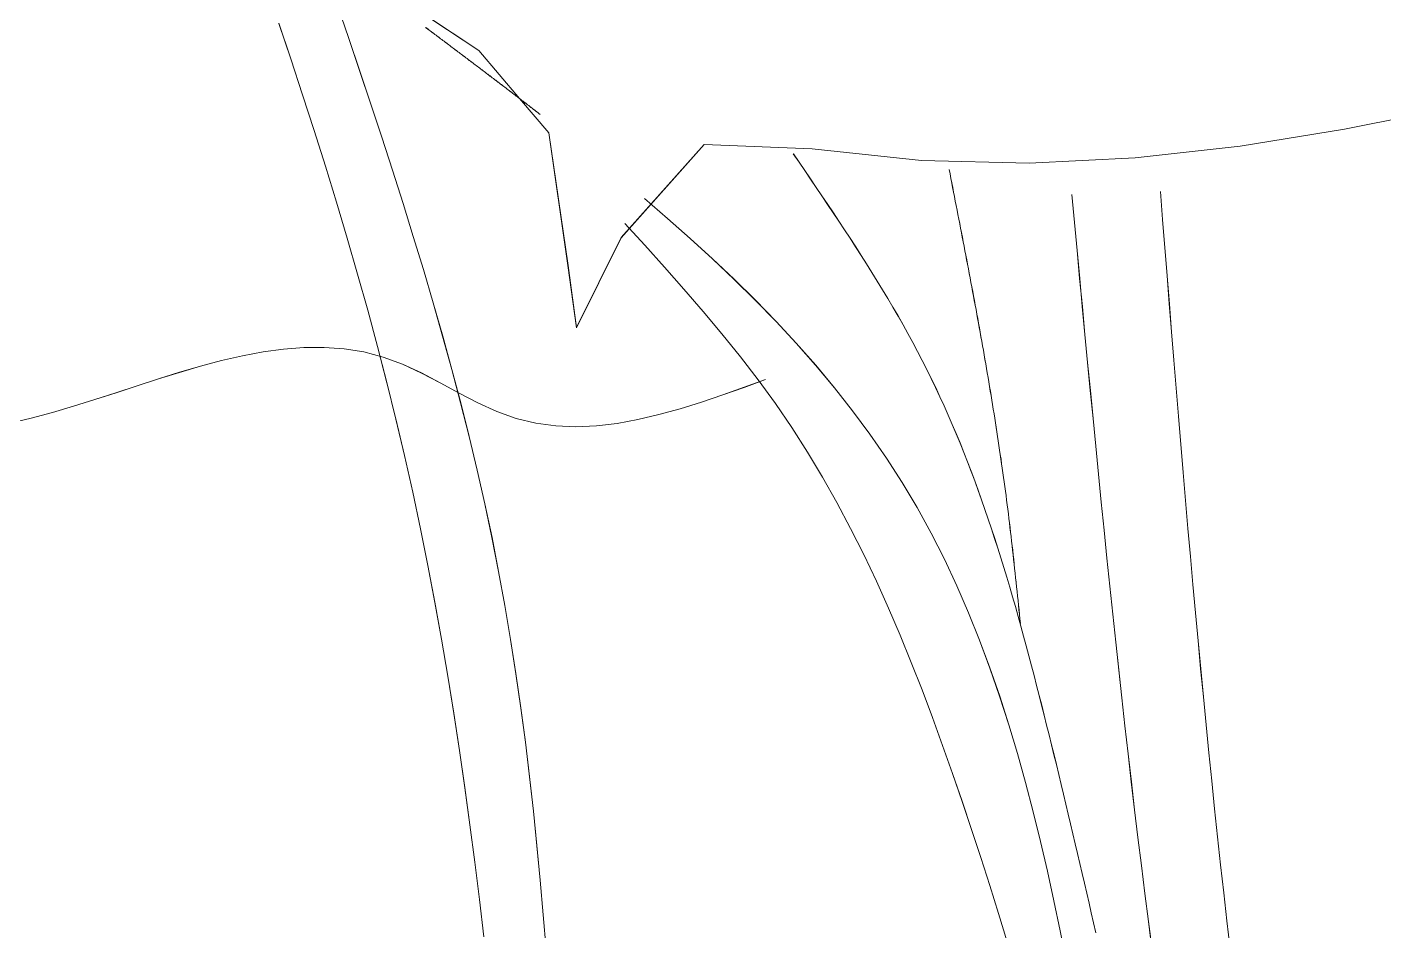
# Model space of a CAD drawing. Header units: centimetres. Extents: x 3695 to 5327, y 1631 to 2449.
# Drawn here: x 4562.48 to 4584.96, y 1981.52 to 1996.5 of the extents above; entities that cross this region are included whole.
import ezdxf

# ---------------------------------------------------------------- set-up
doc = ezdxf.new("R2010")
doc.units = ezdxf.units.CM
doc.layers.add('傢俱', color=7, linetype='Continuous', lineweight=15)

# ---------------------------------------------------------------- blocks, each defined once
blk = doc.blocks.new('沙發030')
for p, q in [((161.153, -183.214), (161.061, -182.715)), ((158.388, -183.336), (158.342, -182.871)), ((159.689, -183.347), (159.637, -182.884)), ((160.599, -183.339), (160.564, -183.174)), ((161.249, -183.712), (161.153, -183.214)), ((162.169, -183.517), (162.033, -183.048)), ((169.716, -183.619), (169.679, -183.044)), ((158.433, -183.8), (158.388, -183.336)), ((159.741, -183.811), (159.689, -183.347)), ((160.633, -183.503), (160.599, -183.339)), ((170.771, -183.889), (170.708, -183.268)), ((160.668, -183.667), (160.633, -183.503)), ((160.703, -183.832), (160.668, -183.667)), ((161.349, -184.208), (161.249, -183.712)), ((162.308, -183.985), (162.169, -183.517)), ((169.757, -184.193), (169.716, -183.619)), ((158.477, -184.265), (158.433, -183.8)), ((159.791, -184.275), (159.741, -183.811)), ((160.738, -183.996), (160.703, -183.832)), ((170.837, -184.508), (170.771, -183.889)), ((160.773, -184.161), (160.738, -183.996)), ((160.809, -184.325), (160.773, -184.161)), ((162.451, -184.452), (162.308, -183.985)), ((158.52, -184.729), (158.477, -184.265)), ((159.84, -184.739), (159.791, -184.275)), ((160.844, -184.49), (160.809, -184.325)), ((161.455, -184.702), (161.349, -184.208)), ((169.802, -184.766), (169.757, -184.193)), ((160.88, -184.654), (160.844, -184.49)), ((162.596, -184.92), (162.451, -184.452)), ((170.907, -185.128), (170.837, -184.508)), ((158.562, -185.194), (158.52, -184.729)), ((159.888, -185.202), (159.84, -184.739)), ((160.916, -184.819), (160.88, -184.654)), ((160.952, -184.983), (160.916, -184.819)), ((161.568, -185.193), (161.455, -184.702)), ((169.852, -185.339), (169.802, -184.766)), ((160.988, -185.148), (160.952, -184.983)), ((162.745, -185.387), (162.596, -184.92)), ((158.602, -185.659), (158.562, -185.194)), ((159.934, -185.666), (159.888, -185.202)), ((161.024, -185.312), (160.988, -185.148)), ((161.687, -185.681), (161.568, -185.193)), ((170.982, -185.747), (170.907, -185.128)), ((161.061, -185.477), (161.024, -185.312)), ((161.097, -185.641), (161.061, -185.477)), ((162.896, -185.853), (162.745, -185.387)), ((169.906, -185.912), (169.852, -185.339)), ((158.642, -186.124), (158.602, -185.659)), ((159.98, -186.13), (159.934, -185.666)), ((161.134, -185.806), (161.097, -185.641)), ((161.814, -186.165), (161.687, -185.681)), ((161.172, -185.97), (161.134, -185.806)), ((163.052, -186.318), (162.896, -185.853)), ((169.966, -186.483), (169.906, -185.912)), ((171.061, -186.365), (170.982, -185.747)), ((158.681, -186.589), (158.642, -186.124)), ((160.025, -186.594), (159.98, -186.13)), ((161.209, -186.135), (161.172, -185.97)), ((161.247, -186.299), (161.209, -186.135)), ((161.949, -186.645), (161.814, -186.165)), ((161.285, -186.464), (161.247, -186.299)), ((163.212, -186.782), (163.052, -186.318)), ((171.145, -186.982), (171.061, -186.365)), ((158.718, -187.055), (158.681, -186.589)), ((160.07, -187.058), (160.025, -186.594)), ((161.323, -186.629), (161.285, -186.464)), ((161.361, -186.793), (161.323, -186.629)), ((170.032, -187.053), (169.966, -186.483)), ((161.4, -186.958), (161.361, -186.793)), ((162.093, -187.12), (161.949, -186.645)), ((163.378, -187.244), (163.212, -186.782)), ((158.755, -187.52), (158.718, -187.055)), ((160.113, -187.522), (160.07, -187.058)), ((161.439, -187.122), (161.4, -186.958)), ((170.104, -187.623), (170.032, -187.053)), ((171.234, -187.598), (171.145, -186.982)), ((161.478, -187.287), (161.439, -187.122)), ((161.518, -187.451), (161.478, -187.287)), ((162.247, -187.59), (162.093, -187.12)), ((163.549, -187.703), (163.378, -187.244)), ((158.791, -187.986), (158.755, -187.52)), ((160.155, -187.986), (160.113, -187.522)), ((161.558, -187.616), (161.518, -187.451)), ((161.598, -187.78), (161.558, -187.616)), ((162.411, -188.054), (162.247, -187.59)), ((163.727, -188.159), (163.549, -187.703)), ((170.183, -188.191), (170.104, -187.623)), ((171.328, -188.213), (171.234, -187.598)), ((158.826, -188.451), (158.791, -187.986)), ((160.197, -188.45), (160.155, -187.986)), ((161.639, -187.945), (161.598, -187.78)), ((161.681, -188.109), (161.639, -187.945)), ((161.723, -188.272), (161.681, -188.109)), ((162.586, -188.511), (162.411, -188.054)), ((163.912, -188.611), (163.727, -188.159)), ((170.269, -188.757), (170.183, -188.191)), ((161.766, -188.436), (161.723, -188.272)), ((161.737, -188.395), (161.73, -188.319)), ((161.743, -188.471), (161.737, -188.395)), ((161.809, -188.6), (161.766, -188.436)), ((171.428, -188.827), (171.328, -188.213)), ((158.861, -188.917), (158.826, -188.451)), ((160.238, -188.915), (160.197, -188.45)), ((161.75, -188.547), (161.743, -188.471)), ((161.757, -188.623), (161.75, -188.547)), ((161.763, -188.699), (161.757, -188.623)), ((161.853, -188.763), (161.809, -188.6)), ((162.772, -188.962), (162.586, -188.511)), ((164.105, -189.059), (163.912, -188.611)), ((161.77, -188.775), (161.763, -188.699)), ((161.776, -188.851), (161.77, -188.775)), ((161.783, -188.927), (161.776, -188.851)), ((161.898, -188.926), (161.853, -188.763)), ((170.363, -189.322), (170.269, -188.757)), ((171.534, -189.44), (171.428, -188.827)), ((158.895, -189.383), (158.861, -188.917)), ((160.278, -189.379), (160.238, -188.915)), ((161.79, -189.003), (161.783, -188.927)), ((161.797, -189.079), (161.79, -189.003)), ((161.804, -189.155), (161.797, -189.079)), ((161.944, -189.089), (161.898, -188.926)), ((161.99, -189.251), (161.944, -189.089)), ((162.971, -189.406), (162.772, -188.962)), ((164.307, -189.502), (164.105, -189.059)), ((161.811, -189.231), (161.804, -189.155)), ((161.818, -189.307), (161.811, -189.231)), ((161.825, -189.382), (161.818, -189.307)), ((162.037, -189.413), (161.99, -189.251)), ((170.464, -189.886), (170.363, -189.322)), ((158.928, -189.849), (158.895, -189.383)), ((160.318, -189.843), (160.278, -189.379)), ((161.832, -189.458), (161.825, -189.382)), ((161.839, -189.534), (161.832, -189.458)), ((161.846, -189.61), (161.839, -189.534)), ((162.085, -189.575), (162.037, -189.413)), ((163.184, -189.841), (162.971, -189.406)), ((164.518, -189.94), (164.307, -189.502)), ((171.647, -190.051), (171.534, -189.44)), ((161.854, -189.686), (161.846, -189.61)), ((161.861, -189.762), (161.854, -189.686)), ((161.869, -189.838), (161.861, -189.762)), ((162.134, -189.737), (162.085, -189.575)), ((162.184, -189.898), (162.134, -189.737)), ((158.96, -190.314), (158.928, -189.849)), ((160.357, -190.307), (160.318, -189.843)), ((161.877, -189.913), (161.869, -189.838)), ((161.885, -189.989), (161.877, -189.913)), ((161.893, -190.065), (161.885, -189.989)), ((162.235, -190.058), (162.184, -189.898)), ((163.41, -190.269), (163.184, -189.841)), ((164.738, -190.372), (164.518, -189.94)), ((170.574, -190.448), (170.464, -189.886)), ((161.901, -190.141), (161.893, -190.065)), ((161.909, -190.216), (161.901, -190.141)), ((161.917, -190.292), (161.909, -190.216)), ((162.287, -190.219), (162.235, -190.058)), ((162.34, -190.378), (162.287, -190.219)), ((171.766, -190.661), (171.647, -190.051)), ((158.992, -190.78), (158.96, -190.314)), ((160.396, -190.771), (160.357, -190.307)), ((161.926, -190.368), (161.917, -190.292)), ((161.934, -190.444), (161.926, -190.368)), ((161.943, -190.519), (161.934, -190.444)), ((162.394, -190.538), (162.34, -190.378)), ((163.65, -190.687), (163.41, -190.269)), ((164.969, -190.798), (164.738, -190.372)), ((170.692, -191.009), (170.574, -190.448)), ((161.952, -190.595), (161.943, -190.519)), ((161.961, -190.67), (161.952, -190.595)), ((161.97, -190.746), (161.961, -190.67)), ((162.449, -190.697), (162.394, -190.538)), ((171.891, -191.269), (171.766, -190.661)), ((159.024, -191.246), (158.992, -190.78)), ((160.434, -191.236), (160.396, -190.771)), ((161.98, -190.822), (161.97, -190.746)), ((161.989, -190.897), (161.98, -190.822)), ((161.999, -190.973), (161.989, -190.897)), ((162.505, -190.855), (162.449, -190.697)), ((162.563, -191.013), (162.505, -190.855)), ((163.905, -191.097), (163.65, -190.687)), ((165.211, -191.217), (164.969, -190.798)), ((162.008, -191.048), (161.999, -190.973)), ((162.018, -191.124), (162.008, -191.048)), ((162.028, -191.2), (162.018, -191.124)), ((162.622, -191.17), (162.563, -191.013)), ((164.173, -191.498), (163.905, -191.097)), ((170.816, -191.568), (170.692, -191.009)), ((159.055, -191.713), (159.024, -191.246)), ((160.472, -191.7), (160.434, -191.236)), ((162.038, -191.275), (162.028, -191.2)), ((162.048, -191.351), (162.038, -191.275)), ((162.058, -191.426), (162.048, -191.351)), ((162.682, -191.327), (162.622, -191.17)), ((162.743, -191.483), (162.682, -191.327)), ((165.465, -191.628), (165.211, -191.217)), ((172.024, -191.876), (171.891, -191.269)), ((162.069, -191.502), (162.058, -191.426)), ((162.079, -191.577), (162.069, -191.502)), ((162.089, -191.652), (162.079, -191.577)), ((162.806, -191.638), (162.743, -191.483)), ((164.455, -191.89), (164.173, -191.498)), ((170.947, -192.125), (170.816, -191.568)), ((159.086, -192.179), (159.055, -191.713)), ((160.509, -192.164), (160.472, -191.7)), ((162.1, -191.728), (162.089, -191.652)), ((162.111, -191.803), (162.1, -191.728)), ((162.122, -191.879), (162.111, -191.803)), ((162.87, -191.793), (162.806, -191.638)), ((162.936, -191.947), (162.87, -191.793)), ((165.732, -192.032), (165.465, -191.628)), ((168.014, -191.802), (167.664, -191.878)), ((168.361, -191.745), (168.014, -191.802)), ((168.704, -191.71), (168.361, -191.745)), ((169.043, -191.7), (168.704, -191.71)), ((169.377, -191.718), (169.043, -191.7)), ((169.707, -191.768), (169.377, -191.718)), ((170.031, -191.852), (169.707, -191.768)), ((162.133, -191.954), (162.122, -191.879)), ((162.144, -192.03), (162.133, -191.954)), ((162.155, -192.105), (162.144, -192.03)), ((163.003, -192.1), (162.936, -191.947)), ((164.749, -192.276), (164.455, -191.89)), ((166.01, -192.427), (165.732, -192.032)), ((167.312, -191.97), (166.957, -192.074)), ((167.664, -191.878), (167.312, -191.97)), ((170.348, -191.973), (170.031, -191.852)), ((170.661, -192.123), (170.348, -191.973)), ((172.164, -192.481), (172.024, -191.876)), ((178.068, -191.987), (177.716, -192.076)), ((178.419, -191.91), (178.068, -191.987)), ((159.116, -192.645), (159.086, -192.179)), ((160.546, -192.628), (160.509, -192.164)), ((162.166, -192.18), (162.155, -192.105)), ((162.177, -192.256), (162.166, -192.18)), ((162.189, -192.331), (162.177, -192.256)), ((163.071, -192.253), (163.003, -192.1)), ((163.141, -192.405), (163.071, -192.253)), ((166.601, -192.188), (166.244, -192.308)), ((166.957, -192.074), (166.601, -192.188)), ((170.971, -192.29), (170.661, -192.123)), ((171.084, -192.682), (170.947, -192.125)), ((177.363, -192.174), (177.009, -192.279)), ((177.716, -192.076), (177.363, -192.174)), ((162.2, -192.406), (162.189, -192.331)), ((162.212, -192.482), (162.2, -192.406)), ((162.223, -192.557), (162.212, -192.482)), ((163.213, -192.556), (163.141, -192.405)), ((165.054, -192.654), (164.749, -192.276)), ((166.244, -192.308), (165.887, -192.431)), ((166.3, -192.816), (166.01, -192.427)), ((171.28, -192.464), (170.971, -192.29)), ((171.59, -192.632), (171.28, -192.464)), ((172.31, -193.085), (172.164, -192.481)), ((176.656, -192.387), (176.302, -192.497)), ((177.009, -192.279), (176.656, -192.387)), ((159.146, -193.111), (159.116, -192.645)), ((160.583, -193.093), (160.546, -192.628)), ((162.235, -192.632), (162.223, -192.557)), ((162.247, -192.708), (162.235, -192.632)), ((162.259, -192.783), (162.247, -192.708)), ((163.287, -192.707), (163.213, -192.556)), ((163.362, -192.857), (163.287, -192.707)), ((165.371, -193.025), (165.054, -192.654)), ((171.227, -193.237), (171.084, -192.682)), ((171.901, -192.783), (171.59, -192.632)), ((175.597, -192.708), (175.247, -192.805)), ((175.949, -192.605), (175.597, -192.708)), ((176.302, -192.497), (175.949, -192.605)), ((162.271, -192.858), (162.259, -192.783)), ((162.283, -192.933), (162.271, -192.858)), ((162.295, -193.009), (162.283, -192.933)), ((163.438, -193.006), (163.362, -192.857)), ((166.599, -193.199), (166.3, -192.816)), ((172.217, -192.906), (171.901, -192.783)), ((172.538, -192.996), (172.217, -192.906)), ((174.898, -192.891), (174.552, -192.966)), ((175.247, -192.805), (174.898, -192.891)), ((159.176, -193.577), (159.146, -193.111)), ((160.619, -193.557), (160.583, -193.093)), ((162.307, -193.084), (162.295, -193.009)), ((162.319, -193.159), (162.307, -193.084)), ((163.516, -193.154), (163.438, -193.006)), ((163.595, -193.302), (163.516, -193.154)), ((165.699, -193.389), (165.371, -193.025)), ((172.463, -193.688), (172.31, -193.085)), ((172.864, -193.054), (172.538, -192.996)), ((173.194, -193.083), (172.864, -193.054)), ((173.529, -193.086), (173.194, -193.083)), ((173.867, -193.066), (173.529, -193.086)), ((174.208, -193.025), (173.867, -193.066)), ((174.552, -192.966), (174.208, -193.025)), ((162.332, -193.234), (162.319, -193.159)), ((162.344, -193.31), (162.332, -193.234)), ((162.356, -193.385), (162.344, -193.31)), ((163.676, -193.449), (163.595, -193.302)), ((166.905, -193.576), (166.599, -193.199)), ((169.008, -193.342), (168.241, -194.822)), ((169.131, -194.373), (169.008, -193.342)), ((171.376, -193.791), (171.227, -193.237)), ((159.206, -194.044), (159.176, -193.577)), ((160.656, -194.021), (160.619, -193.557)), ((162.369, -193.46), (162.356, -193.385)), ((162.382, -193.535), (162.369, -193.46)), ((162.394, -193.61), (162.382, -193.535)), ((163.757, -193.595), (163.676, -193.449)), ((163.84, -193.741), (163.757, -193.595)), ((166.036, -193.748), (165.699, -193.389)), ((167.217, -193.95), (166.905, -193.576)), ((162.407, -193.686), (162.394, -193.61)), ((162.42, -193.761), (162.407, -193.686)), ((162.432, -193.836), (162.42, -193.761)), ((163.924, -193.886), (163.84, -193.741)), ((166.382, -194.101), (166.036, -193.748)), ((171.529, -194.345), (171.376, -193.791)), ((172.621, -194.289), (172.463, -193.688)), ((159.235, -194.51), (159.206, -194.044)), ((160.692, -194.486), (160.656, -194.021)), ((162.445, -193.911), (162.432, -193.836)), ((162.458, -193.986), (162.445, -193.911)), ((162.471, -194.061), (162.458, -193.986)), ((164.01, -194.031), (163.924, -193.886)), ((164.096, -194.176), (164.01, -194.031)), ((167.535, -194.321), (167.217, -193.95)), ((162.484, -194.137), (162.471, -194.061)), ((162.497, -194.212), (162.484, -194.137)), ((162.51, -194.287), (162.497, -194.212)), ((164.183, -194.32), (164.096, -194.176)), ((166.737, -194.448), (166.382, -194.101)), ((160.728, -194.95), (160.692, -194.486)), ((162.523, -194.362), (162.51, -194.287)), ((162.536, -194.437), (162.523, -194.362)), ((162.549, -194.512), (162.536, -194.437)), ((164.27, -194.463), (164.183, -194.32)), ((164.359, -194.607), (164.27, -194.463)), ((167.1, -194.791), (166.737, -194.448)), ((167.855, -194.689), (167.535, -194.321)), ((169.412, -196.579), (169.131, -194.373)), ((171.687, -194.897), (171.529, -194.345)), ((172.784, -194.888), (172.621, -194.289)), ((159.265, -194.976), (159.235, -194.51)), ((162.562, -194.587), (162.549, -194.512)), ((162.576, -194.663), (162.562, -194.587)), ((162.589, -194.738), (162.576, -194.663)), ((164.448, -194.749), (164.359, -194.607)), ((168.177, -195.057), (167.855, -194.689)), ((160.764, -195.414), (160.728, -194.95)), ((162.602, -194.813), (162.589, -194.738)), ((162.615, -194.888), (162.602, -194.813)), ((162.629, -194.963), (162.615, -194.888)), ((164.538, -194.892), (164.448, -194.749)), ((164.629, -195.034), (164.538, -194.892)), ((168.241, -194.822), (166.843, -196.346)), ((167.47, -195.129), (167.1, -194.791)), ((171.849, -195.449), (171.687, -194.897)), ((172.953, -195.487), (172.784, -194.888)), ((159.294, -195.442), (159.265, -194.976)), ((162.642, -195.038), (162.629, -194.963)), ((162.655, -195.113), (162.642, -195.038)), ((162.669, -195.188), (162.655, -195.113)), ((164.72, -195.176), (164.629, -195.034)), ((164.812, -195.318), (164.72, -195.176)), ((167.847, -195.463), (167.47, -195.129)), ((162.682, -195.263), (162.669, -195.188)), ((162.696, -195.338), (162.682, -195.263)), ((162.709, -195.414), (162.696, -195.338)), ((164.904, -195.46), (164.812, -195.318)), ((162.723, -195.489), (162.709, -195.414)), ((162.736, -195.564), (162.723, -195.489)), ((162.749, -195.639), (162.736, -195.564)), ((164.996, -195.601), (164.904, -195.46)), ((165.089, -195.743), (164.996, -195.601)), ((172.014, -196), (171.849, -195.449)), ((173.126, -196.084), (172.953, -195.487)), ((162.763, -195.714), (162.749, -195.639)), ((162.776, -195.789), (162.763, -195.714)), ((162.79, -195.864), (162.776, -195.789)), ((165.181, -195.884), (165.089, -195.743)), ((159.702, -196.005), (157.958, -196.172)), ((161.462, -195.946), (159.702, -196.005)), ((163.245, -196.018), (161.462, -195.946)), ((165.056, -196.244), (163.245, -196.018)), ((165.274, -196.025), (165.181, -195.884)), ((165.367, -196.166), (165.274, -196.025)), ((172.183, -196.55), (172.014, -196)), ((157.958, -196.172), (156.226, -196.425)), ((166.843, -196.346), (165.056, -196.244)), ((173.303, -196.681), (173.126, -196.084)), ((156.226, -196.425), (154.499, -196.742)), ((169.888, -197.153), (169.412, -196.579)), ((172.354, -197.1), (172.183, -196.55)), ((173.484, -197.277), (173.303, -196.681)), ((169.572, -196.902), (169.554, -196.887)), ((169.591, -196.916), (169.572, -196.902)), ((169.609, -196.931), (169.591, -196.916)), ((169.628, -196.946), (169.609, -196.931)), ((169.646, -196.961), (169.628, -196.946)), ((169.665, -196.976), (169.646, -196.961)), ((169.683, -196.991), (169.665, -196.976)), ((169.702, -197.005), (169.683, -196.991)), ((169.72, -197.02), (169.702, -197.005)), ((169.739, -197.035), (169.72, -197.02)), ((169.757, -197.05), (169.739, -197.035)), ((169.776, -197.065), (169.757, -197.05)), ((169.795, -197.08), (169.776, -197.065)), ((169.813, -197.094), (169.795, -197.08)), ((169.832, -197.109), (169.813, -197.094)), ((169.85, -197.124), (169.832, -197.109)), ((169.869, -197.139), (169.85, -197.124)), ((169.888, -197.153), (169.869, -197.139)), ((170.549, -197.961), (169.888, -197.153)), ((169.906, -197.168), (169.888, -197.153)), ((169.925, -197.183), (169.906, -197.168)), ((169.944, -197.198), (169.925, -197.183)), ((169.962, -197.213), (169.944, -197.198)), ((172.527, -197.649), (172.354, -197.1)), ((169.981, -197.227), (169.962, -197.213)), ((169.999, -197.242), (169.981, -197.227)), ((170.018, -197.257), (169.999, -197.242)), ((170.037, -197.272), (170.018, -197.257)), ((170.055, -197.286), (170.037, -197.272)), ((170.074, -197.301), (170.055, -197.286)), ((170.093, -197.316), (170.074, -197.301)), ((170.111, -197.331), (170.093, -197.316)), ((170.13, -197.345), (170.111, -197.331)), ((170.149, -197.36), (170.13, -197.345)), ((170.167, -197.375), (170.149, -197.36)), ((170.186, -197.39), (170.167, -197.375)), ((170.205, -197.404), (170.186, -197.39)), ((170.224, -197.419), (170.205, -197.404)), ((170.242, -197.434), (170.224, -197.419)), ((173.668, -197.872), (173.484, -197.277)), ((170.261, -197.449), (170.242, -197.434)), ((170.28, -197.463), (170.261, -197.449)), ((170.298, -197.478), (170.28, -197.463)), ((170.317, -197.493), (170.298, -197.478)), ((170.336, -197.507), (170.317, -197.493)), ((170.355, -197.522), (170.336, -197.507)), ((170.373, -197.537), (170.355, -197.522)), ((170.392, -197.552), (170.373, -197.537)), ((170.411, -197.566), (170.392, -197.552)), ((170.429, -197.581), (170.411, -197.566)), ((170.448, -197.596), (170.429, -197.581)), ((170.467, -197.61), (170.448, -197.596)), ((170.486, -197.625), (170.467, -197.61)), ((170.504, -197.64), (170.486, -197.625)), ((170.523, -197.654), (170.504, -197.64)), ((170.542, -197.669), (170.523, -197.654)), ((172.702, -198.198), (172.527, -197.649)), ((170.561, -197.684), (170.542, -197.669)), ((170.58, -197.699), (170.561, -197.684)), ((170.598, -197.713), (170.58, -197.699)), ((170.617, -197.728), (170.598, -197.713)), ((170.636, -197.743), (170.617, -197.728)), ((170.655, -197.757), (170.636, -197.743)), ((170.673, -197.772), (170.655, -197.757)), ((170.692, -197.787), (170.673, -197.772)), ((170.711, -197.801), (170.692, -197.787)), ((170.73, -197.816), (170.711, -197.801)), ((170.749, -197.831), (170.73, -197.816)), ((170.767, -197.845), (170.749, -197.831)), ((170.786, -197.86), (170.767, -197.845)), ((170.805, -197.875), (170.786, -197.86)), ((170.824, -197.889), (170.805, -197.875)), ((173.856, -198.466), (173.668, -197.872)), ((171.986, -198.948), (170.549, -197.961)), ((170.843, -197.904), (170.824, -197.889)), ((170.861, -197.919), (170.843, -197.904)), ((170.88, -197.933), (170.861, -197.919)), ((170.899, -197.948), (170.88, -197.933)), ((170.918, -197.963), (170.899, -197.948)), ((170.937, -197.977), (170.918, -197.963)), ((170.955, -197.992), (170.937, -197.977)), ((170.974, -198.007), (170.955, -197.992)), ((170.993, -198.021), (170.974, -198.007)), ((171.012, -198.036), (170.993, -198.021)), ((171.031, -198.051), (171.012, -198.036)), ((171.049, -198.065), (171.031, -198.051)), ((171.068, -198.08), (171.049, -198.065)), ((171.087, -198.095), (171.068, -198.08)), ((171.106, -198.109), (171.087, -198.095)), ((171.125, -198.124), (171.106, -198.109)), ((171.144, -198.139), (171.125, -198.124)), ((171.162, -198.153), (171.144, -198.139)), ((171.181, -198.168), (171.162, -198.153)), ((171.2, -198.182), (171.181, -198.168)), ((171.219, -198.197), (171.2, -198.182)), ((171.238, -198.212), (171.219, -198.197)), ((171.257, -198.226), (171.238, -198.212)), ((171.275, -198.241), (171.257, -198.226)), ((171.294, -198.256), (171.275, -198.241)), ((171.313, -198.27), (171.294, -198.256)), ((171.332, -198.285), (171.313, -198.27)), ((171.351, -198.3), (171.332, -198.285)), ((171.37, -198.314), (171.351, -198.3)), ((171.388, -198.329), (171.37, -198.314)), ((171.407, -198.344), (171.388, -198.329)), ((172.879, -198.747), (172.702, -198.198)), ((171.426, -198.358), (171.407, -198.344))]:
    blk.add_line(p, q)

msp = doc.modelspace()

# ---------------------------------------------------------------- linework, layer by layer
at = {"layer": '傢俱'}
for p, q in [((4568.514, 1997.074), (4569.966, 1996.11)), ((4567.625, 1996.858), (4567.81, 1996.312)), ((4566.652, 1996.562), (4566.849, 1995.971)), ((4569.083, 1996.493), (4569.102, 1996.479)), ((4569.102, 1996.479), (4569.122, 1996.465)), ((4569.122, 1996.465), (4569.141, 1996.45)), ((4569.141, 1996.45), (4569.16, 1996.436)), ((4569.16, 1996.436), (4569.179, 1996.422)), ((4569.179, 1996.422), (4569.198, 1996.407)), ((4569.198, 1996.407), (4569.217, 1996.393)), ((4569.217, 1996.393), (4569.236, 1996.379)), ((4569.236, 1996.379), (4569.255, 1996.364)), ((4569.255, 1996.364), (4569.274, 1996.35)), ((4569.274, 1996.35), (4569.293, 1996.336)), ((4567.81, 1996.312), (4567.994, 1995.766)), ((4569.293, 1996.336), (4569.312, 1996.321)), ((4569.312, 1996.321), (4569.331, 1996.307)), ((4569.331, 1996.307), (4569.35, 1996.293)), ((4569.35, 1996.293), (4569.369, 1996.278)), ((4569.369, 1996.278), (4569.388, 1996.264)), ((4569.388, 1996.264), (4569.408, 1996.25)), ((4569.408, 1996.25), (4569.427, 1996.235)), ((4569.427, 1996.235), (4569.446, 1996.221)), ((4569.446, 1996.221), (4569.465, 1996.207)), ((4569.465, 1996.207), (4569.484, 1996.192)), ((4569.484, 1996.192), (4569.503, 1996.178)), ((4569.503, 1996.178), (4569.522, 1996.163)), ((4569.522, 1996.163), (4569.541, 1996.149)), ((4569.541, 1996.149), (4569.56, 1996.135)), ((4569.56, 1996.135), (4569.579, 1996.12)), ((4566.849, 1995.971), (4567.043, 1995.379)), ((4569.579, 1996.12), (4569.598, 1996.106)), ((4569.598, 1996.106), (4569.617, 1996.092)), ((4569.617, 1996.092), (4569.636, 1996.077)), ((4569.636, 1996.077), (4569.655, 1996.063)), ((4569.655, 1996.063), (4569.674, 1996.049)), ((4569.674, 1996.049), (4569.693, 1996.034)), ((4569.693, 1996.034), (4569.712, 1996.02)), ((4569.712, 1996.02), (4569.731, 1996.006)), ((4569.731, 1996.006), (4569.75, 1995.991)), ((4569.75, 1995.991), (4569.769, 1995.977)), ((4569.769, 1995.977), (4569.788, 1995.962)), ((4569.788, 1995.962), (4569.807, 1995.948)), ((4569.807, 1995.948), (4569.826, 1995.934)), ((4569.826, 1995.934), (4569.845, 1995.919)), ((4569.845, 1995.919), (4569.865, 1995.905)), ((4569.865, 1995.905), (4569.884, 1995.891)), ((4569.966, 1996.11), (4570.641, 1995.314)), ((4567.994, 1995.766), (4568.176, 1995.22)), ((4569.884, 1995.891), (4569.903, 1995.876)), ((4569.903, 1995.876), (4569.922, 1995.862)), ((4569.922, 1995.862), (4569.941, 1995.847)), ((4569.941, 1995.847), (4569.96, 1995.833)), ((4569.96, 1995.833), (4569.979, 1995.819)), ((4569.979, 1995.819), (4569.998, 1995.804)), ((4569.998, 1995.804), (4570.017, 1995.79)), ((4570.017, 1995.79), (4570.036, 1995.776)), ((4570.036, 1995.776), (4570.055, 1995.761)), ((4570.055, 1995.761), (4570.073, 1995.747)), ((4570.073, 1995.747), (4570.092, 1995.732)), ((4570.092, 1995.732), (4570.111, 1995.718)), ((4570.111, 1995.718), (4570.13, 1995.704)), ((4570.13, 1995.704), (4570.149, 1995.689)), ((4570.149, 1995.689), (4570.168, 1995.675)), ((4570.168, 1995.675), (4570.187, 1995.66)), ((4570.187, 1995.66), (4570.206, 1995.646)), ((4570.206, 1995.646), (4570.225, 1995.631)), ((4570.225, 1995.631), (4570.244, 1995.617)), ((4570.244, 1995.617), (4570.263, 1995.603)), ((4570.263, 1995.603), (4570.282, 1995.588)), ((4570.282, 1995.588), (4570.301, 1995.574)), ((4570.301, 1995.574), (4570.32, 1995.559)), ((4570.32, 1995.559), (4570.339, 1995.545)), ((4570.339, 1995.545), (4570.358, 1995.531)), ((4570.358, 1995.531), (4570.377, 1995.516)), ((4570.377, 1995.516), (4570.396, 1995.502)), ((4570.396, 1995.502), (4570.415, 1995.487)), ((4570.415, 1995.487), (4570.433, 1995.473)), ((4570.433, 1995.473), (4570.452, 1995.458)), ((4570.452, 1995.458), (4570.471, 1995.444)), ((4567.043, 1995.379), (4567.234, 1994.786)), ((4570.471, 1995.444), (4570.49, 1995.429)), ((4570.49, 1995.429), (4570.509, 1995.415)), ((4570.509, 1995.415), (4570.528, 1995.401)), ((4570.528, 1995.401), (4570.547, 1995.386)), ((4570.547, 1995.386), (4570.566, 1995.372)), ((4570.566, 1995.372), (4570.585, 1995.357)), ((4570.585, 1995.357), (4570.603, 1995.343)), ((4570.603, 1995.343), (4570.622, 1995.328)), ((4570.622, 1995.328), (4570.641, 1995.314)), ((4570.641, 1995.314), (4570.66, 1995.299)), ((4570.641, 1995.314), (4571.126, 1994.747)), ((4570.66, 1995.299), (4570.679, 1995.285)), ((4570.679, 1995.285), (4570.698, 1995.27)), ((4570.698, 1995.27), (4570.717, 1995.256)), ((4570.717, 1995.256), (4570.735, 1995.241)), ((4570.735, 1995.241), (4570.754, 1995.227)), ((4570.754, 1995.227), (4570.773, 1995.212)), ((4568.176, 1995.22), (4568.356, 1994.673)), ((4570.773, 1995.212), (4570.792, 1995.198)), ((4570.792, 1995.198), (4570.811, 1995.183)), ((4570.811, 1995.183), (4570.829, 1995.169)), ((4570.829, 1995.169), (4570.848, 1995.154)), ((4570.848, 1995.154), (4570.867, 1995.14)), ((4570.867, 1995.14), (4570.886, 1995.125)), ((4570.886, 1995.125), (4570.905, 1995.111)), ((4570.905, 1995.111), (4570.923, 1995.096)), ((4570.923, 1995.096), (4570.942, 1995.082)), ((4570.942, 1995.082), (4570.961, 1995.067)), ((4570.961, 1995.067), (4570.98, 1995.052)), ((4584.313, 1994.807), (4586.035, 1995.151)), ((4567.234, 1994.786), (4567.421, 1994.192)), ((4582.585, 1994.526), (4584.313, 1994.807)), ((4568.356, 1994.673), (4568.534, 1994.126)), ((4571.126, 1994.747), (4571.442, 1992.546)), ((4572.326, 1993.009), (4573.698, 1994.556)), ((4573.698, 1994.556), (4575.487, 1994.483)), ((4575.177, 1994.4), (4575.272, 1994.26)), ((4575.487, 1994.483), (4577.301, 1994.286)), ((4579.085, 1994.243), (4580.844, 1994.33)), ((4580.844, 1994.33), (4582.585, 1994.526)), ((4567.421, 1994.192), (4567.604, 1993.598)), ((4568.534, 1994.126), (4568.708, 1993.577)), ((4575.272, 1994.26), (4575.367, 1994.12)), ((4575.367, 1994.12), (4575.462, 1993.981)), ((4577.301, 1994.286), (4579.085, 1994.243)), ((4577.759, 1994.139), (4577.774, 1994.065)), ((4575.462, 1993.981), (4575.557, 1993.841)), ((4577.774, 1994.065), (4577.788, 1993.99)), ((4577.788, 1993.99), (4577.803, 1993.915)), ((4577.803, 1993.915), (4577.818, 1993.84)), ((4572.709, 1993.657), (4573.091, 1993.329)), ((4575.557, 1993.841), (4575.652, 1993.701)), ((4575.652, 1993.701), (4575.746, 1993.561)), ((4577.818, 1993.84), (4577.832, 1993.765)), ((4577.832, 1993.765), (4577.847, 1993.69)), ((4577.847, 1993.69), (4577.862, 1993.615)), ((4579.792, 1993.722), (4579.835, 1993.259)), ((4581.261, 1993.774), (4581.298, 1993.309)), ((4567.604, 1993.598), (4567.782, 1993.002)), ((4568.708, 1993.577), (4568.879, 1993.029)), ((4575.746, 1993.561), (4575.84, 1993.42)), ((4577.862, 1993.615), (4577.876, 1993.541)), ((4577.876, 1993.541), (4577.891, 1993.466)), ((4577.891, 1993.466), (4577.905, 1993.391)), ((4572.386, 1993.245), (4572.714, 1992.883)), ((4573.091, 1993.329), (4573.466, 1992.997)), ((4575.84, 1993.42), (4575.933, 1993.28)), ((4575.933, 1993.28), (4576.026, 1993.139)), ((4577.905, 1993.391), (4577.92, 1993.316)), ((4577.92, 1993.316), (4577.935, 1993.241)), ((4577.935, 1993.241), (4577.949, 1993.166)), ((4579.835, 1993.259), (4579.879, 1992.795)), ((4581.298, 1993.309), (4581.335, 1992.843)), ((4567.782, 1993.002), (4567.955, 1992.405)), ((4568.879, 1993.029), (4569.045, 1992.479)), ((4571.582, 1991.517), (4572.326, 1993.009)), ((4573.466, 1992.997), (4573.835, 1992.66)), ((4576.026, 1993.139), (4576.119, 1992.998)), ((4576.119, 1992.998), (4576.21, 1992.857)), ((4577.949, 1993.166), (4577.964, 1993.091)), ((4577.964, 1993.091), (4577.978, 1993.016)), ((4577.978, 1993.016), (4577.993, 1992.941)), ((4572.714, 1992.883), (4573.04, 1992.519)), ((4576.21, 1992.857), (4576.301, 1992.715)), ((4577.993, 1992.941), (4578.007, 1992.867)), ((4578.007, 1992.867), (4578.021, 1992.792)), ((4578.021, 1992.792), (4578.036, 1992.717)), ((4579.879, 1992.795), (4579.923, 1992.331)), ((4581.335, 1992.843), (4581.372, 1992.377)), ((4571.442, 1992.546), (4571.582, 1991.517)), ((4573.835, 1992.66), (4574.195, 1992.318)), ((4576.301, 1992.715), (4576.391, 1992.573)), ((4576.391, 1992.573), (4576.481, 1992.43)), ((4578.036, 1992.717), (4578.05, 1992.642)), ((4578.05, 1992.642), (4578.064, 1992.567)), ((4578.064, 1992.567), (4578.079, 1992.492)), ((4567.955, 1992.405), (4568.123, 1991.806)), ((4569.045, 1992.479), (4569.208, 1991.928)), ((4573.04, 1992.519), (4573.363, 1992.154)), ((4574.195, 1992.318), (4574.547, 1991.971)), ((4576.481, 1992.43), (4576.569, 1992.287)), ((4578.079, 1992.492), (4578.093, 1992.417)), ((4578.093, 1992.417), (4578.107, 1992.342)), ((4578.107, 1992.342), (4578.121, 1992.267)), ((4579.923, 1992.331), (4579.966, 1991.868)), ((4581.372, 1992.377), (4581.409, 1991.911)), ((4573.363, 1992.154), (4573.681, 1991.785)), ((4576.569, 1992.287), (4576.657, 1992.144)), ((4576.657, 1992.144), (4576.743, 1992)), ((4578.121, 1992.267), (4578.135, 1992.192)), ((4578.135, 1992.192), (4578.149, 1992.117)), ((4578.149, 1992.117), (4578.163, 1992.042)), ((4569.208, 1991.928), (4569.365, 1991.376)), ((4574.547, 1991.971), (4574.89, 1991.618)), ((4576.743, 1992), (4576.828, 1991.855)), ((4576.828, 1991.855), (4576.912, 1991.71)), ((4578.163, 1992.042), (4578.177, 1991.967)), ((4578.177, 1991.967), (4578.191, 1991.892)), ((4578.191, 1991.892), (4578.205, 1991.817)), ((4579.966, 1991.868), (4580.01, 1991.404)), ((4581.409, 1991.911), (4581.447, 1991.446)), ((4568.123, 1991.806), (4568.285, 1991.207)), ((4573.681, 1991.785), (4573.994, 1991.413)), ((4576.912, 1991.71), (4576.995, 1991.564)), ((4578.205, 1991.817), (4578.219, 1991.742)), ((4578.219, 1991.742), (4578.232, 1991.667)), ((4578.232, 1991.667), (4578.246, 1991.592)), ((4573.994, 1991.413), (4574.299, 1991.035)), ((4574.89, 1991.618), (4575.224, 1991.259)), ((4576.995, 1991.564), (4577.077, 1991.418)), ((4577.077, 1991.418), (4577.157, 1991.271)), ((4578.246, 1991.592), (4578.26, 1991.517)), ((4578.26, 1991.517), (4578.273, 1991.442)), ((4578.273, 1991.442), (4578.287, 1991.367)), ((4580.01, 1991.404), (4580.055, 1990.941)), ((4581.447, 1991.446), (4581.484, 1990.98)), ((4566.729, 1991.162), (4567.066, 1991.188)), ((4567.066, 1991.188), (4567.401, 1991.19)), ((4567.401, 1991.19), (4567.731, 1991.166)), ((4568.285, 1991.207), (4568.441, 1990.605)), ((4569.365, 1991.376), (4569.517, 1990.823)), ((4575.224, 1991.259), (4575.547, 1990.893)), ((4577.157, 1991.271), (4577.236, 1991.123)), ((4578.287, 1991.367), (4578.3, 1991.292)), ((4578.3, 1991.292), (4578.313, 1991.217)), ((4578.313, 1991.217), (4578.327, 1991.142)), ((4565.353, 1990.879), (4565.7, 1990.971)), ((4565.7, 1990.971), (4566.045, 1991.051)), ((4566.045, 1991.051), (4566.388, 1991.115)), ((4566.388, 1991.115), (4566.729, 1991.162)), ((4567.731, 1991.166), (4568.058, 1991.114)), ((4568.058, 1991.114), (4568.381, 1991.029)), ((4568.381, 1991.029), (4568.698, 1990.911)), ((4574.299, 1991.035), (4574.594, 1990.651)), ((4577.236, 1991.123), (4577.313, 1990.975)), ((4577.313, 1990.975), (4577.389, 1990.825)), ((4578.327, 1991.142), (4578.34, 1991.067)), ((4578.34, 1991.067), (4578.353, 1990.992)), ((4578.353, 1990.992), (4578.366, 1990.917)), ((4581.484, 1990.98), (4581.522, 1990.515)), ((4564.654, 1990.667), (4565.004, 1990.776)), ((4565.004, 1990.776), (4565.353, 1990.879)), ((4568.698, 1990.911), (4569.013, 1990.765)), ((4569.013, 1990.765), (4569.325, 1990.602)), ((4569.517, 1990.823), (4569.663, 1990.269)), ((4575.547, 1990.893), (4575.859, 1990.52)), ((4577.389, 1990.825), (4577.463, 1990.675)), ((4578.366, 1990.917), (4578.379, 1990.842)), ((4578.379, 1990.842), (4578.392, 1990.767)), ((4578.392, 1990.767), (4578.404, 1990.692)), ((4580.055, 1990.941), (4580.099, 1990.477)), ((4563.951, 1990.438), (4564.303, 1990.554)), ((4564.303, 1990.554), (4564.654, 1990.667)), ((4568.441, 1990.605), (4568.59, 1990.003)), ((4569.325, 1990.602), (4569.636, 1990.433)), ((4574.008, 1990.402), (4574.363, 1990.527)), ((4574.363, 1990.527), (4574.718, 1990.656)), ((4574.594, 1990.651), (4574.879, 1990.26)), ((4575.859, 1990.52), (4576.159, 1990.139)), ((4577.463, 1990.675), (4577.536, 1990.524)), ((4577.536, 1990.524), (4577.607, 1990.373)), ((4578.404, 1990.692), (4578.417, 1990.617)), ((4578.417, 1990.617), (4578.43, 1990.541)), ((4578.43, 1990.541), (4578.442, 1990.466)), ((4581.522, 1990.515), (4581.561, 1990.049)), ((4563.248, 1990.214), (4563.599, 1990.324)), ((4563.599, 1990.324), (4563.951, 1990.438)), ((4569.636, 1990.433), (4569.949, 1990.271)), ((4573.301, 1990.172), (4573.653, 1990.282)), ((4573.653, 1990.282), (4574.008, 1990.402)), ((4577.607, 1990.373), (4577.677, 1990.22)), ((4578.442, 1990.466), (4578.455, 1990.391)), ((4578.455, 1990.391), (4578.467, 1990.316)), ((4578.467, 1990.316), (4578.479, 1990.241)), ((4580.099, 1990.477), (4580.144, 1990.013)), ((4562.545, 1990.015), (4562.896, 1990.11)), ((4562.896, 1990.11), (4563.248, 1990.214)), ((4569.663, 1990.269), (4569.803, 1989.714)), ((4569.949, 1990.271), (4570.264, 1990.126)), ((4570.264, 1990.126), (4570.584, 1990.011)), ((4572.601, 1989.993), (4572.95, 1990.075)), ((4572.95, 1990.075), (4573.301, 1990.172)), ((4574.879, 1990.26), (4575.152, 1989.861)), ((4576.159, 1990.139), (4576.447, 1989.751)), ((4577.677, 1990.22), (4577.745, 1990.067)), ((4577.745, 1990.067), (4577.811, 1989.914)), ((4578.479, 1990.241), (4578.491, 1990.165)), ((4578.491, 1990.165), (4578.504, 1990.09)), ((4578.504, 1990.09), (4578.516, 1990.015)), ((4562.196, 1989.933), (4562.545, 1990.015)), ((4568.59, 1990.003), (4568.733, 1989.398)), ((4570.584, 1990.011), (4570.909, 1989.932)), ((4570.909, 1989.932), (4571.239, 1989.887)), ((4571.239, 1989.887), (4571.574, 1989.874)), ((4571.574, 1989.874), (4571.913, 1989.89)), ((4571.913, 1989.89), (4572.256, 1989.931)), ((4572.256, 1989.931), (4572.601, 1989.993)), ((4575.152, 1989.861), (4575.413, 1989.454)), ((4577.811, 1989.914), (4577.877, 1989.759)), ((4578.516, 1990.015), (4578.527, 1989.94)), ((4578.527, 1989.94), (4578.539, 1989.864)), ((4578.539, 1989.864), (4578.551, 1989.789)), ((4580.144, 1990.013), (4580.189, 1989.55)), ((4581.561, 1990.049), (4581.599, 1989.583)), ((4569.803, 1989.714), (4569.937, 1989.157)), ((4576.447, 1989.751), (4576.722, 1989.354)), ((4577.877, 1989.759), (4577.941, 1989.604)), ((4577.941, 1989.604), (4578.003, 1989.449)), ((4578.551, 1989.789), (4578.562, 1989.714)), ((4578.562, 1989.714), (4578.574, 1989.639)), ((4578.574, 1989.639), (4578.585, 1989.563)), ((4568.733, 1989.398), (4568.869, 1988.792)), ((4575.413, 1989.454), (4575.662, 1989.039)), ((4578.003, 1989.449), (4578.065, 1989.292)), ((4578.585, 1989.563), (4578.596, 1989.488)), ((4578.596, 1989.488), (4578.607, 1989.412)), ((4578.607, 1989.412), (4578.618, 1989.337)), ((4580.189, 1989.55), (4580.235, 1989.086)), ((4581.599, 1989.583), (4581.638, 1989.118)), ((4569.937, 1989.157), (4570.063, 1988.598)), ((4576.722, 1989.354), (4576.983, 1988.949)), ((4578.065, 1989.292), (4578.125, 1989.135)), ((4578.618, 1989.337), (4578.629, 1989.262)), ((4578.629, 1989.262), (4578.64, 1989.186)), ((4578.64, 1989.186), (4578.651, 1989.111)), ((4575.662, 1989.039), (4575.9, 1988.617)), ((4576.983, 1988.949), (4577.23, 1988.535)), ((4578.125, 1989.135), (4578.184, 1988.978)), ((4578.184, 1988.978), (4578.241, 1988.82)), ((4578.651, 1989.111), (4578.661, 1989.035)), ((4578.661, 1989.035), (4578.672, 1988.96)), ((4578.672, 1988.96), (4578.682, 1988.884)), ((4580.235, 1989.086), (4580.281, 1988.623)), ((4581.638, 1989.118), (4581.678, 1988.653)), ((4568.869, 1988.792), (4568.998, 1988.184)), ((4578.241, 1988.82), (4578.298, 1988.662)), ((4578.682, 1988.884), (4578.692, 1988.809)), ((4578.692, 1988.809), (4578.702, 1988.733)), ((4578.702, 1988.733), (4578.712, 1988.658)), ((4570.063, 1988.598), (4570.182, 1988.038)), ((4575.9, 1988.617), (4576.127, 1988.188)), ((4577.23, 1988.535), (4577.463, 1988.111)), ((4578.298, 1988.662), (4578.353, 1988.503)), ((4578.353, 1988.503), (4578.408, 1988.343)), ((4578.712, 1988.658), (4578.722, 1988.582)), ((4578.722, 1988.582), (4578.731, 1988.507)), ((4578.731, 1988.507), (4578.741, 1988.431)), ((4580.281, 1988.623), (4580.328, 1988.159)), ((4581.678, 1988.653), (4581.718, 1988.187)), ((4578.408, 1988.343), (4578.461, 1988.184)), ((4578.741, 1988.431), (4578.75, 1988.356)), ((4578.75, 1988.356), (4578.759, 1988.28)), ((4578.759, 1988.28), (4578.768, 1988.204)), ((4568.998, 1988.184), (4569.12, 1987.574)), ((4570.182, 1988.038), (4570.293, 1987.476)), ((4576.127, 1988.188), (4576.345, 1987.754)), ((4577.463, 1988.111), (4577.682, 1987.679)), ((4578.461, 1988.184), (4578.514, 1988.023)), ((4578.768, 1988.204), (4578.777, 1988.129)), ((4578.777, 1988.129), (4578.786, 1988.053)), ((4578.786, 1988.053), (4578.795, 1987.977)), ((4580.328, 1988.159), (4580.375, 1987.696)), ((4581.718, 1988.187), (4581.759, 1987.722)), ((4578.514, 1988.023), (4578.565, 1987.863)), ((4578.565, 1987.863), (4578.616, 1987.702)), ((4578.795, 1987.977), (4578.803, 1987.901)), ((4578.803, 1987.901), (4578.812, 1987.826)), ((4578.812, 1987.826), (4578.82, 1987.75)), ((4576.345, 1987.754), (4576.554, 1987.314)), ((4577.682, 1987.679), (4577.888, 1987.239)), ((4578.616, 1987.702), (4578.666, 1987.54)), ((4578.82, 1987.75), (4578.829, 1987.674)), ((4578.829, 1987.674), (4578.837, 1987.599)), ((4578.837, 1987.599), (4578.845, 1987.523)), ((4580.375, 1987.696), (4580.423, 1987.232)), ((4581.759, 1987.722), (4581.8, 1987.257)), ((4569.12, 1987.574), (4569.236, 1986.963)), ((4570.293, 1987.476), (4570.396, 1986.912)), ((4578.666, 1987.54), (4578.715, 1987.379)), ((4578.715, 1987.379), (4578.763, 1987.217)), ((4578.845, 1987.523), (4578.854, 1987.447)), ((4578.854, 1987.447), (4578.862, 1987.371)), ((4578.862, 1987.371), (4578.87, 1987.295)), ((4576.554, 1987.314), (4576.754, 1986.869)), ((4577.888, 1987.239), (4578.082, 1986.791)), ((4578.763, 1987.217), (4578.81, 1987.054)), ((4578.87, 1987.295), (4578.878, 1987.22)), ((4578.878, 1987.22), (4578.886, 1987.144)), ((4578.886, 1987.144), (4578.894, 1987.068)), ((4580.423, 1987.232), (4580.471, 1986.769)), ((4581.8, 1987.257), (4581.842, 1986.792)), ((4569.236, 1986.963), (4569.346, 1986.351)), ((4570.396, 1986.912), (4570.491, 1986.347)), ((4578.81, 1987.054), (4578.857, 1986.892)), ((4578.894, 1987.068), (4578.901, 1986.992)), ((4578.901, 1986.992), (4578.909, 1986.916)), ((4578.909, 1986.916), (4578.917, 1986.84)), ((4576.754, 1986.869), (4576.946, 1986.42)), ((4578.082, 1986.791), (4578.265, 1986.336)), ((4578.857, 1986.892), (4578.903, 1986.729)), ((4578.903, 1986.729), (4578.949, 1986.566)), ((4578.917, 1986.84), (4578.925, 1986.765)), ((4578.925, 1986.765), (4578.933, 1986.689)), ((4578.933, 1986.689), (4578.941, 1986.613)), ((4580.471, 1986.769), (4580.521, 1986.305)), ((4581.842, 1986.792), (4581.885, 1986.327)), ((4578.949, 1986.566), (4578.993, 1986.403)), ((4569.346, 1986.351), (4569.45, 1985.738)), ((4570.491, 1986.347), (4570.579, 1985.781)), ((4576.946, 1986.42), (4577.132, 1985.967)), ((4578.265, 1986.336), (4578.436, 1985.875)), ((4578.993, 1986.403), (4579.037, 1986.24)), ((4579.037, 1986.24), (4579.081, 1986.076)), ((4580.521, 1986.305), (4580.571, 1985.842)), ((4581.885, 1986.327), (4581.928, 1985.862)), ((4579.081, 1986.076), (4579.124, 1985.912)), ((4570.579, 1985.781), (4570.66, 1985.212)), ((4577.132, 1985.967), (4577.311, 1985.511)), ((4578.436, 1985.875), (4578.597, 1985.408)), ((4579.124, 1985.912), (4579.167, 1985.749)), ((4580.571, 1985.842), (4580.621, 1985.379)), ((4581.928, 1985.862), (4581.973, 1985.397)), ((4569.45, 1985.738), (4569.549, 1985.123)), ((4579.167, 1985.749), (4579.209, 1985.585)), ((4579.209, 1985.585), (4579.251, 1985.421)), ((4577.311, 1985.511), (4577.483, 1985.052)), ((4578.597, 1985.408), (4578.749, 1984.935)), ((4579.251, 1985.421), (4579.293, 1985.257)), ((4580.621, 1985.379), (4580.673, 1984.916)), ((4581.973, 1985.397), (4582.018, 1984.932)), ((4569.549, 1985.123), (4569.643, 1984.507)), ((4570.66, 1985.212), (4570.736, 1984.643)), ((4579.293, 1985.257), (4579.334, 1985.093)), ((4577.483, 1985.052), (4577.651, 1984.591)), ((4578.749, 1984.935), (4578.892, 1984.458)), ((4579.334, 1985.093), (4579.375, 1984.929)), ((4579.375, 1984.929), (4579.416, 1984.765)), ((4580.673, 1984.916), (4580.726, 1984.452)), ((4582.018, 1984.932), (4582.064, 1984.468)), ((4579.416, 1984.765), (4579.457, 1984.601)), ((4569.643, 1984.507), (4569.732, 1983.891)), ((4570.736, 1984.643), (4570.805, 1984.073)), ((4577.651, 1984.591), (4577.814, 1984.128)), ((4578.892, 1984.458), (4579.027, 1983.976)), ((4579.457, 1984.601), (4579.497, 1984.437)), ((4579.497, 1984.437), (4579.537, 1984.273)), ((4580.726, 1984.452), (4580.779, 1983.989)), ((4582.064, 1984.468), (4582.111, 1984.004)), ((4579.537, 1984.273), (4579.577, 1984.109)), ((4570.805, 1984.073), (4570.869, 1983.502)), ((4577.814, 1984.128), (4577.974, 1983.664)), ((4579.577, 1984.109), (4579.617, 1983.945)), ((4580.779, 1983.989), (4580.834, 1983.526)), ((4582.111, 1984.004), (4582.159, 1983.539)), ((4569.732, 1983.891), (4569.817, 1983.273)), ((4579.027, 1983.976), (4579.154, 1983.49)), ((4579.617, 1983.945), (4579.656, 1983.781)), ((4579.656, 1983.781), (4579.695, 1983.617)), ((4577.974, 1983.664), (4578.13, 1983.2)), ((4579.695, 1983.617), (4579.734, 1983.453)), ((4582.159, 1983.539), (4582.208, 1983.075)), ((4570.869, 1983.502), (4570.927, 1982.93)), ((4579.154, 1983.49), (4579.274, 1983)), ((4579.734, 1983.453), (4579.773, 1983.29)), ((4580.834, 1983.526), (4580.889, 1983.063)), ((4569.817, 1983.273), (4569.897, 1982.655)), ((4578.13, 1983.2), (4578.283, 1982.735)), ((4579.773, 1983.29), (4579.812, 1983.126)), ((4579.812, 1983.126), (4579.85, 1982.962)), ((4570.927, 1982.93), (4570.982, 1982.357)), ((4579.274, 1983), (4579.388, 1982.508)), ((4579.85, 1982.962), (4579.889, 1982.798)), ((4580.889, 1983.063), (4580.945, 1982.6)), ((4582.208, 1983.075), (4582.259, 1982.611)), ((4569.897, 1982.655), (4569.973, 1982.036)), ((4578.283, 1982.735), (4578.433, 1982.269)), ((4579.889, 1982.798), (4579.927, 1982.634)), ((4579.927, 1982.634), (4579.965, 1982.47)), ((4579.388, 1982.508), (4579.497, 1982.014)), ((4579.965, 1982.47), (4580.003, 1982.306)), ((4580.945, 1982.6), (4581.003, 1982.137)), ((4582.259, 1982.611), (4582.31, 1982.148)), ((4570.982, 1982.357), (4571.032, 1981.783)), ((4578.433, 1982.269), (4578.58, 1981.804)), ((4580.003, 1982.306), (4580.04, 1982.143)), ((4569.973, 1982.036), (4570.046, 1981.417)), ((4579.497, 1982.014), (4579.6, 1981.517)), ((4580.04, 1982.143), (4580.078, 1981.979)), ((4580.078, 1981.979), (4580.115, 1981.815)), ((4581.003, 1982.137), (4581.062, 1981.675)), ((4582.31, 1982.148), (4582.363, 1981.684)), ((4571.032, 1981.783), (4571.078, 1981.21)), ((4578.58, 1981.804), (4578.724, 1981.338)), ((4580.115, 1981.815), (4580.153, 1981.651)), ((4580.153, 1981.651), (4580.19, 1981.487)), ((4581.062, 1981.675), (4581.121, 1981.212)), ((4582.363, 1981.684), (4582.417, 1981.22))]:
    msp.add_line(p, q, dxfattribs=at)

# ---------------------------------------------------------------- block references
at = {"layer": '傢俱', "rotation": 180.9279815504732}
msp.add_blockref('沙發030', (4743.7, 1800.938), dxfattribs=at)

doc.saveas('drawing.dxf')
